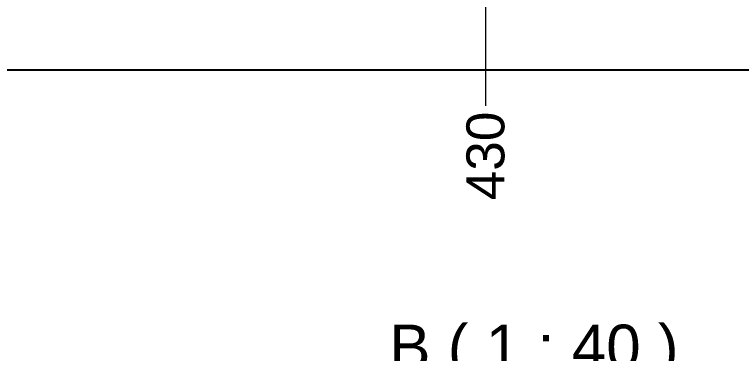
# Model space of a CAD drawing. Header units: millimetres. Extents: x 0 to 100323, y 0 to 59400.
# Drawn here: x 64007 to 69741, y 43210 to 45884 of the extents above; entities that cross this region are included whole.
import ezdxf

# ---------------------------------------------------------------- set-up
doc = ezdxf.new("R2010")
doc.units = ezdxf.units.MM
doc.header["$LTSCALE"] = 100
for name, color, linetype, lineweight in [('Dimension', 7, 'Continuous', 18), ('Symbol', 7, 'Continuous', 18), ('Visible', 7, 'Continuous', 25)]:
    doc.layers.add(name, color=color, linetype=linetype, lineweight=lineweight)
doc.styles.add('Label Text', font='arial.ttf')
doc.styles.add('Title', font='arial.ttf')
doc.dimstyles.new('Default - Method 2b', dxfattribs={"dimscale": 100, "dimtxt": 3, "dimasz": 2.5, "dimexe": 3, "dimexo": 0.5, "dimgap": 0.7, "dimtad": 0, "dimtoh": 1, "dimdec": 0, "dimrnd": 1e-08, "dimtxsty": 'Title', "dimcen": 0.09, "dimdle": 10, "dimclrd": 256, "dimclre": 256, "dimclrt": 7, "dimadec": 0, "dimazin": 2, "dimtfac": 0.833333, "dimtdec": 1, "dimtmove": 0, "dimatfit": 3, "dimfxl": 1, "dimtolj": 1, "dimlwd": -1, "dimlwe": -1, "dimarcsym": 0})

# ---------------------------------------------------------------- blocks, each defined once
blk = doc.blocks.new('*D29')
at = {"layer": 'Defpoints', "color": 0, "transparency": 16777216}
for p in [(68000.4, 47020.5), (67612.4, 45945.5), (67722, 45945.5)]:
    blk.add_point(p, dxfattribs=at)
at = {"layer": 'Dimension', "transparency": 16777216}
for p, q in [((67722, 46770.5), (67722, 46195.5)), ((67722, 45945.5), (67722, 45162.6))]:
    blk.add_line(p, q, dxfattribs=at)
for points in [[(67680.4, 46770.5), (67763.7, 46770.5), (67722, 47020.5)], [(67680.4, 46195.5), (67763.7, 46195.5), (67722, 45945.5)]]:
    blk.add_solid(points, dxfattribs=at)
at = {"layer": 'Dimension', "color": 7, "transparency": 16777216, "insert": (67875.3, 44418.7), "char_height": 300, "attachment_point": 7, "rotation": 90, "style": 'Title'}
blk.add_mtext('\\A1;430', dxfattribs=at)

msp = doc.modelspace()

# ---------------------------------------------------------------- linework, layer by layer
at = {"layer": 'Visible'}
msp.add_line((70829.4, 45445.5), (58595.3, 45445.5), dxfattribs=at)

# ---------------------------------------------------------------- texts
at = {"layer": 'Symbol', "insert": (66962.3, 42982.2), "char_height": 350, "attachment_point": 7, "style": 'Label Text'}
msp.add_mtext('B ( 1 : 40 )', dxfattribs=at)

# ---------------------------------------------------------------- dimensions: what is measured, and where the dimension line sits
at = {"layer": 'Dimension'}
dim = msp.add_linear_dim(base=(67722, 45945.5), p1=(68000.4, 47020.5), p2=(67612.4, 45945.5), angle=270, dimstyle='Default - Method 2b', override={"dimgap": 0.7, "dimtoh": 0, "dimdec": 0, "dimlfac": 0.4, "dimse1": 1, "dimse2": 1, "dimtol": 0, "dimlim": 0, "dimtp": 0, "dimtm": 0, "dimtdec": 1, "dimtofl": 0, "dimatfit": 2}, dxfattribs=at)
dim.commit()
dim.dimension.update_dxf_attribs({"geometry": '*D29', "text_midpoint": (67722, 44755.6), "dimtype": 160})

doc.saveas('drawing.dxf')
